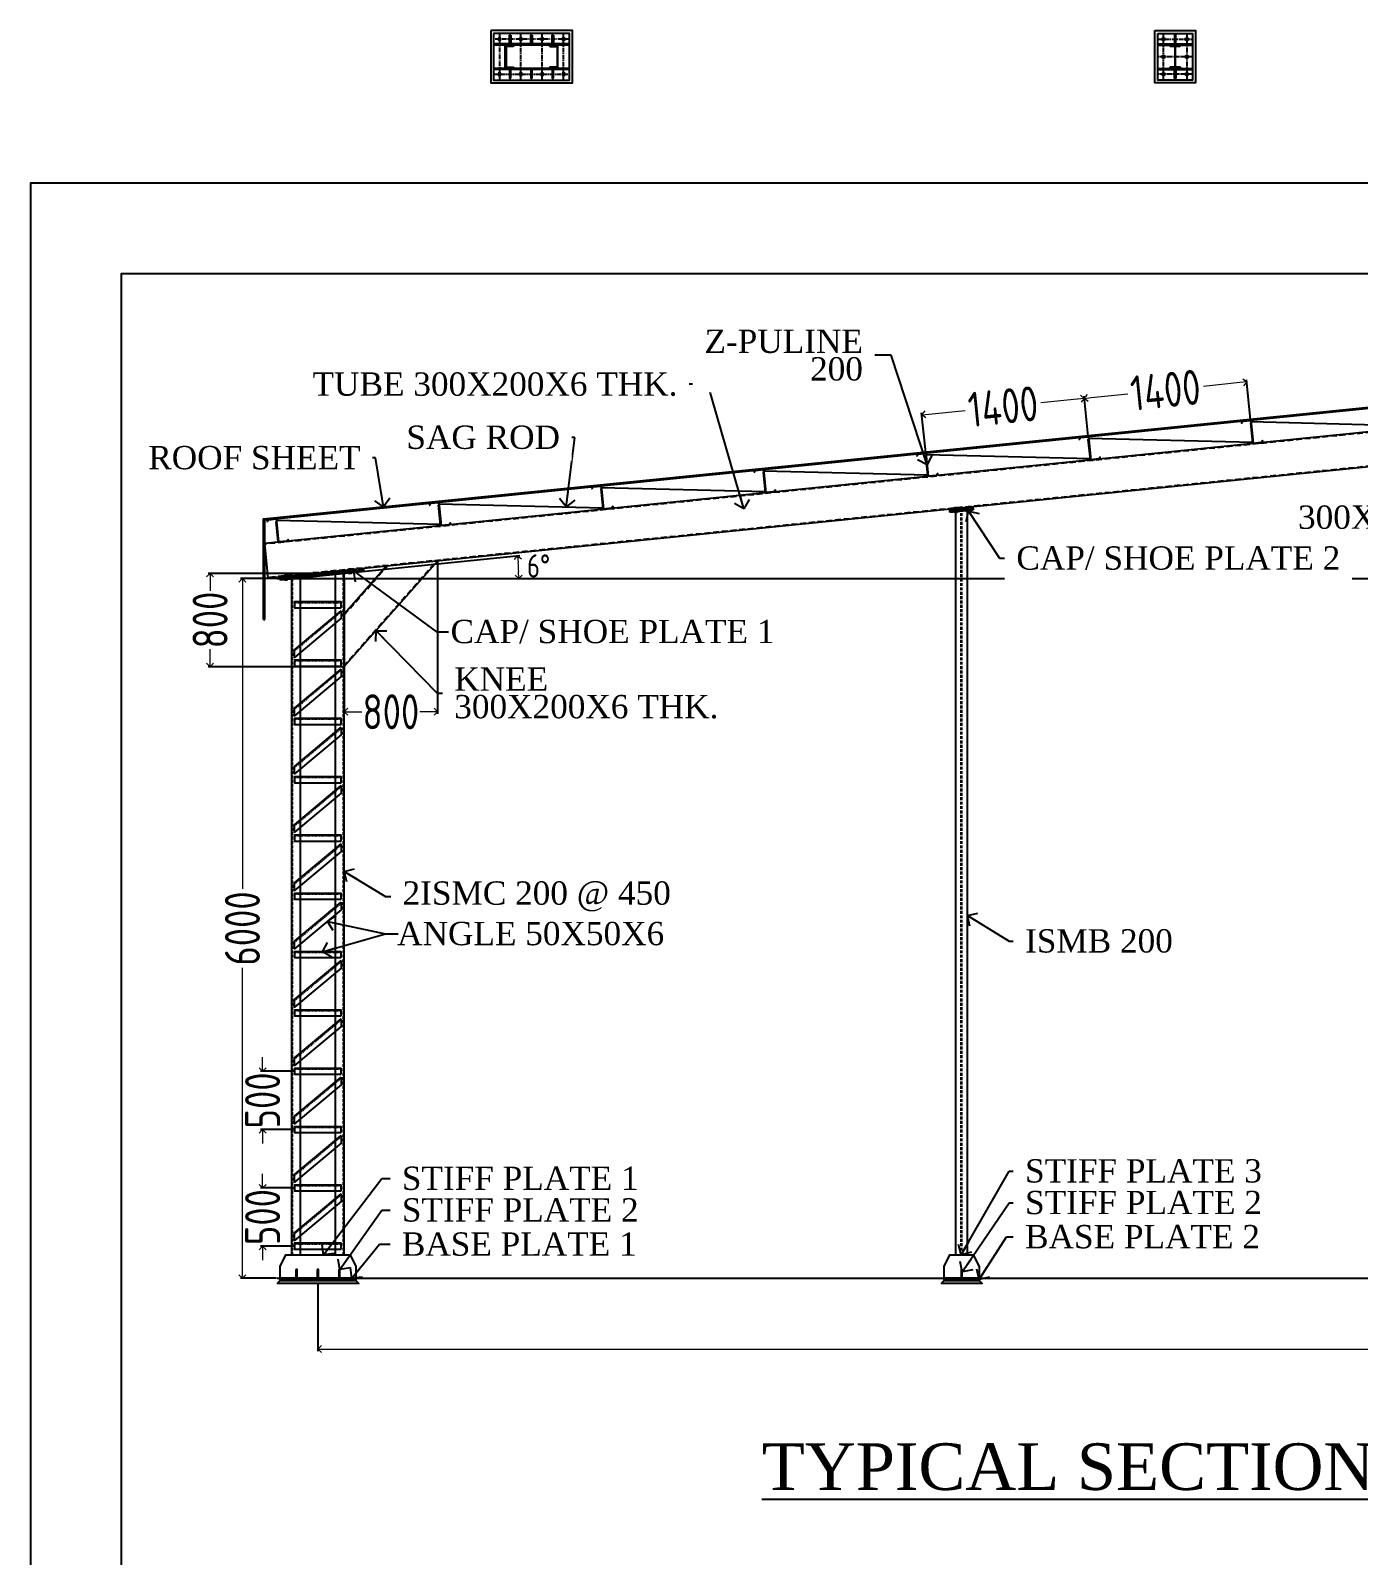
# Model space of a CAD drawing. Header units: millimetres. Extents: x 3470347 to 5996549, y -3470518 to 17149644.
# Drawn here: x 4778375 to 4789764, y 6902341 to 6915419 of the extents above; entities that cross this region are included whole.
import ezdxf

# ---------------------------------------------------------------- set-up
doc = ezdxf.new("R2010")
doc.units = ezdxf.units.MM
doc.header["$MEASUREMENT"] = 0
doc.header["$PDMODE"] = 35
doc.header["$PDSIZE"] = -5
doc.linetypes.add('CENTERX2', pattern=[4, 2.5, -0.5, 0.5, -0.5])
doc.linetypes.add('DASHED', pattern=[0.75, 0.5, -0.25])
doc.layers.get('0').update_dxf_attribs({"linetype": 'CONTINUOUS', "lineweight": 25})
doc.layers.get('DEFPOINTS').update_dxf_attribs({"linetype": 'CONTINUOUS', "lineweight": 25})
for name, color, linetype, lineweight in [('rDIMension', 1, 'CONTINUOUS', 18), ('rRCC 1', 3, 'CONTINUOUS', 25), ('SHEET', 7, 'CONTINUOUS', 15)]:
    doc.layers.add(name, color=color, linetype=linetype, lineweight=lineweight)
doc.styles.add('Arial', font='arial.ttf', dxfattribs={"height": 0.2})
doc.styles.add('DIM', font='geniso.shx', dxfattribs={"width": 0.85})
doc.styles.add('JAINIL', font='times.ttf')
doc.dimstyles.new('Copy of ST-100', dxfattribs={"dimscale": 100, "dimtxt": 1.2, "dimasz": 1.3, "dimexe": 0.18, "dimexo": 0.0625, "dimgap": 0.2, "dimtad": 0, "dimdec": 0, "dimzin": 0, "dimdsep": 46, "dimtxsty": 'DIM', "dimblk": 'OPEN90', "dimcen": 0.09, "dimclrd": 1, "dimclrt": 7, "dimadec": 0, "dimazin": 0, "dimtfac": 1, "dimtdec": 0, "dimtofl": 0, "dimtmove": 0, "dimatfit": 3, "dimldrblk": 'OPEN90', "dimfxl": 1, "dimtolj": 1, "dimtzin": 0, "dimlwd": -1, "dimarcsym": 0})
doc.dimstyles.new('ST-100', dxfattribs={"dimscale": 100, "dimtxt": 7, "dimasz": 5, "dimexe": 0.18, "dimexo": 0.0625, "dimgap": 0.2, "dimtad": 0, "dimdec": 0, "dimzin": 0, "dimdsep": 46, "dimtxsty": 'DIM', "dimblk": 'OPEN90', "dimcen": 0.09, "dimclrd": 256, "dimclrt": 7, "dimadec": 0, "dimazin": 0, "dimtfac": 1, "dimtdec": 0, "dimtofl": 0, "dimtmove": 0, "dimatfit": 3, "dimldrblk": 'OPEN90', "dimfxl": 1, "dimtolj": 1, "dimtzin": 0, "dimlwd": -1, "dimarcsym": 0})

# ---------------------------------------------------------------- blocks, each defined once
blk = doc.blocks.new('C111')
at = {"transparency": 33554559}
h = blk.add_hatch(color=1, dxfattribs=at)
h.dxf.hatch_style = 1
h.paths.add_polyline_path([(4330012, 6823585), (4330012, 6823785), (4330087, 6823785), (4330087, 6823784, -0.414214), (4330077, 6823774), (4330018, 6823774), (4330018, 6823597), (4330077, 6823597, -0.414214), (4330087, 6823587), (4330087, 6823585)])
h = blk.add_hatch(color=1, dxfattribs=at)
h.dxf.hatch_style = 1
h.paths.add_polyline_path([(4330462, 6823585), (4330462, 6823785), (4330387, 6823785), (4330387, 6823784, 0.414214), (4330397, 6823774), (4330456, 6823774), (4330456, 6823597), (4330397, 6823597, 0.414214), (4330387, 6823587), (4330387, 6823585)])
at = {"color": 8, "linetype": 'CENTERX2', "ltscale": 15}
for p, q in [((4329962, 6823485), (4329962, 6823885)), ((4330146, 6823485), (4330146, 6823885)), ((4330329, 6823485), (4330329, 6823885)), ((4330512, 6823885), (4330512, 6823485)), ((4329912, 6823835), (4330562, 6823835)), ((4330562, 6823535), (4329912, 6823535))]:
    blk.add_line(p, q, dxfattribs=at)
at = {"color": 6}
blk.add_lwpolyline([(4330587, 6823910), (4330587, 6823460), (4329887, 6823460), (4329887, 6823910)], close=True, dxfattribs=at)
at = {"color": 5}
blk.add_lwpolyline([(4330562, 6823885), (4330562, 6823485), (4329912, 6823485), (4329912, 6823885)], close=True, dxfattribs=at)
at = {"color": 4}
for points in [[(4329912, 6823795), (4330562, 6823795)], [(4329912, 6823785), (4330562, 6823785)], [(4329912, 6823585), (4330562, 6823585)], [(4329912, 6823575), (4330562, 6823575)]]:
    blk.add_lwpolyline(points, dxfattribs=at)
at = {"color": 1}
for points in [[(4330018, 6823774), (4330018, 6823597), (4330077, 6823597, -0.414214), (4330087, 6823587), (4330087, 6823585), (4330012, 6823585), (4330012, 6823785), (4330087, 6823785), (4330087, 6823784, -0.414214), (4330077, 6823774)], [(4330456, 6823774), (4330456, 6823597), (4330397, 6823597, 0.414214), (4330387, 6823587), (4330387, 6823585), (4330462, 6823585), (4330462, 6823785), (4330387, 6823785), (4330387, 6823784, 0.414214), (4330397, 6823774)]]:
    blk.add_lwpolyline(points, format="xyb", close=True, dxfattribs=at)
at = {"color": 4}
for points in [[(4330049, 6823870), (4330049, 6823795), (4330059, 6823795), (4330059, 6823870)], [(4330233, 6823870), (4330233, 6823795), (4330243, 6823795), (4330243, 6823870)], [(4330416, 6823870), (4330416, 6823795), (4330426, 6823795), (4330426, 6823870)], [(4330049, 6823500), (4330049, 6823575), (4330059, 6823575), (4330059, 6823500)], [(4330233, 6823500), (4330233, 6823575), (4330243, 6823575), (4330243, 6823500)], [(4330416, 6823500), (4330416, 6823575), (4330426, 6823575), (4330426, 6823500)]]:
    blk.add_lwpolyline(points, close=True, dxfattribs=at)
at = {"color": 2}
for centre in [(4329962, 6823835), (4330146, 6823835), (4330329, 6823835), (4330512, 6823835), (4329962, 6823535), (4330146, 6823535), (4330329, 6823535), (4330512, 6823535)]:
    blk.add_circle(centre, 12, dxfattribs=at)
blk = doc.blocks.new('c222')
at = {"transparency": 33554559}
h = blk.add_hatch(color=1, dxfattribs=at)
h.dxf.hatch_style = 1
h.paths.add_polyline_path([(4327330, 6813767), (4327330, 6813667), (4327330, 6813667, 0.414214), (4327340, 6813677), (4327340, 6813714), (4327519, 6813714), (4327519, 6813677, 0.414214), (4327529, 6813667), (4327530, 6813667), (4327530, 6813767), (4327529, 6813767, 0.414214), (4327519, 6813757), (4327519, 6813720), (4327340, 6813720), (4327340, 6813757, 0.414214), (4327330, 6813767)])
at = {"color": 8, "linetype": 'CENTERX2', "ltscale": 15}
for p, q in [((4327230, 6813817), (4327630, 6813817)), ((4327280, 6813567), (4327280, 6813867)), ((4327430, 6813567), (4327430, 6813867)), ((4327580, 6813867), (4327580, 6813567)), ((4327630, 6813617), (4327230, 6813617))]:
    blk.add_line(p, q, dxfattribs=at)
at = {"color": 6}
blk.add_lwpolyline([(4327655, 6813892), (4327655, 6813542), (4327205, 6813542), (4327205, 6813892)], close=True, dxfattribs=at)
at = {"color": 5}
blk.add_lwpolyline([(4327630, 6813867), (4327630, 6813567), (4327230, 6813567), (4327230, 6813867)], close=True, dxfattribs=at)
at = {"color": 4}
for points in [[(4327320, 6813867), (4327320, 6813567)], [(4327330, 6813867), (4327330, 6813567)], [(4327530, 6813867), (4327530, 6813567)], [(4327540, 6813867), (4327540, 6813567)]]:
    blk.add_lwpolyline(points, dxfattribs=at)
for points in [[(4327320, 6813712), (4327245, 6813712), (4327245, 6813722), (4327320, 6813722)], [(4327540, 6813712), (4327615, 6813712), (4327615, 6813722), (4327540, 6813722)]]:
    blk.add_lwpolyline(points, close=True, dxfattribs=at)
at = {"color": 1}
blk.add_lwpolyline([(4327340, 6813714), (4327519, 6813714), (4327519, 6813677, 0.414214), (4327529, 6813667), (4327530, 6813667), (4327530, 6813767), (4327529, 6813767, 0.414214), (4327519, 6813757), (4327519, 6813720), (4327340, 6813720), (4327340, 6813757, 0.414214), (4327330, 6813767), (4327330, 6813767), (4327330, 6813667), (4327330, 6813667, 0.414214), (4327340, 6813677)], format="xyb", close=True, dxfattribs=at)
at = {"color": 2}
for centre in [(4327280, 6813817), (4327430, 6813817), (4327580, 6813817), (4327280, 6813617), (4327430, 6813617), (4327580, 6813617)]:
    blk.add_circle(centre, 12, dxfattribs=at)
blk = doc.blocks.new('*U772')
at = {"color": 2}
blk.add_lwpolyline([(37, 186), (39, 185), (52, 199), (120, 199), (120, 0), (190, 0), (204, 14), (203, 15), (189, 1), (121, 1), (121, 200), (52, 200)], close=True, dxfattribs=at)
at = {"color": 1}
blk.add_lwpolyline([(86, 0), (86, 3), (117, 3), (117, 176), (120, 176), (120, 0)], close=True, dxfattribs=at)
blk = doc.blocks.new('*U773')
at = {"color": 0, "linetype": 'ByBlock', "lineweight": -2, "transparency": 16777216, "rotation": 5.773373708670743}
for p in [(4793358, 6905667), (4791965, 6905526), (4790573, 6905385), (4789180, 6905245), (4787787, 6905104), (4786394, 6904963), (4785001, 6904822), (4783608, 6904681), (4782215, 6904540)]:
    blk.add_blockref('*U772', p, dxfattribs=at)
blk = doc.blocks.new('_Open90')
at = {"color": 0, "linetype": 'ByBlock', "lineweight": -2}
for p, q in [((0, 0), (-1, 0)), ((-0.5, 0.5), (0, 0)), ((0, 0), (-0.5, -0.5))]:
    blk.add_line(p, q, dxfattribs=at)
blk = doc.blocks.new('*D774')
at = {"layer": 'DEFPOINTS', "color": 0}
for p in [(4780193, 6910718), (4780616, 6910718), (4780491, 6904718)]:
    blk.add_point(p, dxfattribs=at)
at = {"layer": 'rDIMension', "color": 0, "lineweight": -2}
for p, q in [((4780610, 6910718), (4780175, 6910718)), ((4780485, 6904718), (4780175, 6904718))]:
    blk.add_line(p, q, dxfattribs=at)
at = {"layer": 'rDIMension', "color": 1}
for p, q in [((4780193, 6910658), (4780193, 6908057)), ((4780193, 6904778), (4780193, 6907379))]:
    blk.add_line(p, q, dxfattribs=at)
at = {"layer": 'rDIMension', "color": 1, "xscale": 60, "yscale": 60, "zscale": 60}
for p, rotation in [((4780193, 6910718), 90), ((4780193, 6904718), 270)]:
    blk.add_blockref('_Open90', p, dxfattribs=dict(at, rotation=rotation))
at = {"layer": 'rDIMension', "color": 7, "insert": (4780193, 6907718), "char_height": 300, "attachment_point": 5, "rotation": 90, "style": 'DIM'}
blk.add_mtext('\\A1;6000', dxfattribs=at)
blk = doc.blocks.new('*D775')
at = {"layer": 'DEFPOINTS', "color": 0}
for p in [(4780366, 6905493), (4780641, 6905493), (4780641, 6904993)]:
    blk.add_point(p, dxfattribs=at)
at = {"layer": 'rDIMension', "color": 1}
for p, q in [((4780366, 6905553), (4780366, 6905613)), ((4780366, 6904933), (4780366, 6904873))]:
    blk.add_line(p, q, dxfattribs=at)
at = {"layer": 'rDIMension', "color": 0, "lineweight": -2}
for p, q in [((4780635, 6905493), (4780348, 6905493)), ((4780635, 6904993), (4780348, 6904993))]:
    blk.add_line(p, q, dxfattribs=at)
at = {"layer": 'rDIMension', "color": 1, "xscale": 60, "yscale": 60, "zscale": 60}
for p, rotation in [((4780366, 6905493), 270), ((4780366, 6904993), 90)]:
    blk.add_blockref('_Open90', p, dxfattribs=dict(at, rotation=rotation))
at = {"layer": 'rDIMension', "color": 7, "insert": (4780366, 6905243), "char_height": 300, "attachment_point": 5, "rotation": 90, "style": 'DIM'}
blk.add_mtext('\\A1;500', dxfattribs=at)
blk = doc.blocks.new('*D776')
at = {"layer": 'DEFPOINTS', "color": 0}
for p in [(4780366, 6906493), (4780641, 6906493), (4780641, 6905993)]:
    blk.add_point(p, dxfattribs=at)
at = {"layer": 'rDIMension', "color": 1}
for p, q in [((4780366, 6906553), (4780366, 6906613)), ((4780366, 6905933), (4780366, 6905873))]:
    blk.add_line(p, q, dxfattribs=at)
at = {"layer": 'rDIMension', "color": 0, "lineweight": -2}
for p, q in [((4780635, 6906493), (4780348, 6906493)), ((4780635, 6905993), (4780348, 6905993))]:
    blk.add_line(p, q, dxfattribs=at)
at = {"layer": 'rDIMension', "color": 1, "xscale": 60, "yscale": 60, "zscale": 60}
for p, rotation in [((4780366, 6906493), 270), ((4780366, 6905993), 90)]:
    blk.add_blockref('_Open90', p, dxfattribs=dict(at, rotation=rotation))
at = {"layer": 'rDIMension', "color": 7, "insert": (4780366, 6906243), "char_height": 300, "attachment_point": 5, "rotation": 90, "style": 'DIM'}
blk.add_mtext('\\A1;500', dxfattribs=at)
blk = doc.blocks.new('*D780')
at = {"layer": 'DEFPOINTS', "color": 0}
for p in [(4780841, 6904673), (4802941, 6904673), (4802941, 6904111)]:
    blk.add_point(p, dxfattribs=at)
at = {"layer": 'rDIMension', "color": 0, "lineweight": -2}
for p, q in [((4780841, 6904667), (4780841, 6904093)), ((4802941, 6904667), (4802941, 6904093))]:
    blk.add_line(p, q, dxfattribs=at)
at = {"layer": 'rDIMension', "color": 1}
for p, q in [((4780901, 6904111), (4791488, 6904111)), ((4802881, 6904111), (4792294, 6904111))]:
    blk.add_line(p, q, dxfattribs=at)
at = {"layer": 'rDIMension', "color": 1, "xscale": 60, "yscale": 60, "zscale": 60, "rotation": 180}
blk.add_blockref('_Open90', (4780841, 6904111), dxfattribs=at)
at = {"layer": 'rDIMension', "color": 1, "xscale": 60, "yscale": 60, "zscale": 60}
blk.add_blockref('_Open90', (4802941, 6904111), dxfattribs=at)
at = {"layer": 'rDIMension', "color": 7, "insert": (4791891, 6904111), "char_height": 300, "attachment_point": 5, "style": 'DIM'}
blk.add_mtext('\\A1;22100', dxfattribs=at)
blk = doc.blocks.new('*D827')
at = {"layer": 'DEFPOINTS', "color": 0}
for p in [(4780616, 6910718), (4780735, 6910730), (4780738, 6910718), (4782561, 6910783)]:
    blk.add_point(p, dxfattribs=at)
at = {"layer": 'rDIMension', "color": 0, "lineweight": -2}
for p, q in [((4780741, 6910730), (4782571, 6910915)), ((4780744, 6910718), (4782580, 6910718))]:
    blk.add_line(p, q, dxfattribs=at)
at = {"layer": 'rDIMension', "color": 1}
blk.add_arc((4780616, 6910718), 1947, 1.766, 4.0073, dxfattribs=at)
at = {"layer": 'rDIMension', "color": 1, "xscale": 60, "yscale": 60, "zscale": 60}
for p, rotation in [((4782553, 6910914), 94.89034913048629), ((4782562, 6910718), 270.8830245781885)]:
    blk.add_blockref('_Open90', p, dxfattribs=dict(at, rotation=rotation))
at = {"layer": 'rDIMension', "color": 7, "insert": (4782733, 6910827), "char_height": 200, "attachment_point": 5, "style": 'DIM'}
blk.add_mtext('\\A1;6%%d', dxfattribs=at)
blk = doc.blocks.new('*D975')
at = {"layer": 'DEFPOINTS', "color": 0}
for p in [(4787413, 6912264), (4787446, 6911935), (4786053, 6911794)]:
    blk.add_point(p, dxfattribs=at)
at = {"layer": 'rDIMension', "color": 0, "lineweight": -2}
for p, q in [((4787445, 6911941), (4787411, 6912282)), ((4786053, 6911800), (4786018, 6912141))]:
    blk.add_line(p, q, dxfattribs=at)
at = {"layer": 'rDIMension', "color": 1}
for p, q in [((4786080, 6912129), (4786392, 6912161)), ((4787353, 6912258), (4787041, 6912226))]:
    blk.add_line(p, q, dxfattribs=at)
at = {"layer": 'rDIMension', "color": 1, "xscale": 60, "yscale": 60, "zscale": 60}
for p, rotation in [((4787413, 6912264), 5.773373708451609), ((4786020, 6912123), 185.7733737084516)]:
    blk.add_blockref('_Open90', p, dxfattribs=dict(at, rotation=rotation))
at = {"layer": 'rDIMension', "color": 7, "insert": (4786716, 6912194), "char_height": 300, "attachment_point": 5, "rotation": 5.7734, "style": 'DIM'}
blk.add_mtext('\\A1;1400', dxfattribs=at)
blk = doc.blocks.new('*D976')
at = {"layer": 'DEFPOINTS', "color": 0}
for p in [(4788806, 6912405), (4788839, 6912076), (4787446, 6911935)]:
    blk.add_point(p, dxfattribs=at)
at = {"layer": 'rDIMension', "color": 0, "lineweight": -2}
for p, q in [((4788838, 6912082), (4788804, 6912423)), ((4787445, 6911941), (4787411, 6912282))]:
    blk.add_line(p, q, dxfattribs=at)
at = {"layer": 'rDIMension', "color": 1}
for p, q in [((4787472, 6912270), (4787785, 6912302)), ((4788746, 6912399), (4788434, 6912367))]:
    blk.add_line(p, q, dxfattribs=at)
at = {"layer": 'rDIMension', "color": 1, "xscale": 60, "yscale": 60, "zscale": 60}
for p, rotation in [((4788806, 6912405), 5.773373708451609), ((4787413, 6912264), 185.7733737084516)]:
    blk.add_blockref('_Open90', p, dxfattribs=dict(at, rotation=rotation))
at = {"layer": 'rDIMension', "color": 7, "insert": (4788109, 6912335), "char_height": 300, "attachment_point": 5, "rotation": 5.7734, "style": 'DIM'}
blk.add_mtext('\\A1;1400', dxfattribs=at)
blk = doc.blocks.new('*D979')
at = {"layer": 'DEFPOINTS', "color": 0}
for p in [(4781866, 6910868), (4781066, 6910718), (4781866, 6909576)]:
    blk.add_point(p, dxfattribs=at)
at = {"layer": 'rDIMension', "color": 0, "lineweight": -2}
for p, q in [((4781866, 6910862), (4781866, 6909558)), ((4781066, 6910712), (4781066, 6909558))]:
    blk.add_line(p, q, dxfattribs=at)
at = {"layer": 'rDIMension', "color": 1}
for p, q in [((4781126, 6909576), (4781216, 6909576)), ((4781806, 6909576), (4781715, 6909576))]:
    blk.add_line(p, q, dxfattribs=at)
at = {"layer": 'rDIMension', "color": 1, "xscale": 60, "yscale": 60, "zscale": 60, "rotation": 180}
blk.add_blockref('_Open90', (4781066, 6909576), dxfattribs=at)
at = {"layer": 'rDIMension', "color": 1, "xscale": 60, "yscale": 60, "zscale": 60}
blk.add_blockref('_Open90', (4781866, 6909576), dxfattribs=at)
at = {"layer": 'rDIMension', "color": 7, "insert": (4781466, 6909576), "char_height": 300, "attachment_point": 5, "style": 'DIM'}
blk.add_mtext('\\A1;800', dxfattribs=at)
blk = doc.blocks.new('*D980')
at = {"layer": 'DEFPOINTS', "color": 0}
for p in [(4781066, 6910763), (4779916, 6909963), (4781066, 6909963)]:
    blk.add_point(p, dxfattribs=at)
at = {"layer": 'rDIMension', "color": 0, "lineweight": -2}
for p, q in [((4781060, 6910763), (4779898, 6910763)), ((4781060, 6909963), (4779898, 6909963))]:
    blk.add_line(p, q, dxfattribs=at)
at = {"layer": 'rDIMension', "color": 1}
for p, q in [((4779916, 6910703), (4779916, 6910613)), ((4779916, 6910023), (4779916, 6910114))]:
    blk.add_line(p, q, dxfattribs=at)
at = {"layer": 'rDIMension', "color": 1, "xscale": 60, "yscale": 60, "zscale": 60}
for p, rotation in [((4779916, 6910763), 90), ((4779916, 6909963), 270)]:
    blk.add_blockref('_Open90', p, dxfattribs=dict(at, rotation=rotation))
at = {"layer": 'rDIMension', "color": 7, "insert": (4779916, 6910363), "char_height": 300, "attachment_point": 5, "rotation": 90, "style": 'DIM'}
blk.add_mtext('\\A1;800', dxfattribs=at)

msp = doc.modelspace()

# ---------------------------------------------------------------- linework, layer by layer
at = {"color": 1}
for p, q in [((4786310.75, 6904917.75), (4786310.75, 6911293.55)), ((4786410.75, 6904917.75), (4786410.75, 6911303.66)), ((4780615.84, 6904917.75), (4780615.84, 6910717.75)), ((4780690.84, 6904917.75), (4780690.84, 6910725.34)), ((4780990.84, 6904917.75), (4780990.84, 6910755.67)), ((4781065.84, 6904917.75), (4781065.84, 6910763.25))]:
    msp.add_line(p, q, dxfattribs=at)
at = {"color": 1, "linetype": 'DASHED', "ltscale": 50}
for p, q in [((4786357.9, 6904917.75), (4786357.9, 6911298.32)), ((4786363.6, 6904917.75), (4786363.6, 6911298.89)), ((4780621.94, 6904917.75), (4780621.94, 6910718.37)), ((4781059.74, 6904917.75), (4781059.74, 6910762.64))]:
    msp.add_line(p, q, dxfattribs=at)
at = {"color": 140}
for points in [[(4780373.76, 6910368.31), (4780373.76, 6911230), (4791891.05, 6912394.48)], [(4780383.76, 6910368.31), (4780383.76, 6911220.96), (4791891.05, 6912384.43)], [(4780373.76, 6910368.31), (4780383.76, 6910368.31)]]:
    msp.add_lwpolyline(points, dxfattribs=at)
at = {"color": 3}
for points in [[(4791891.05, 6912183.41), (4780383.76, 6911019.94)], [(4791891.05, 6911881.88), (4780413.93, 6910721.46)], [(4780413.93, 6910721.46), (4780383.76, 6911019.94)], [(4781065.84, 6909963.17), (4781865.84, 6910868.26)], [(4781065.84, 6910416.16), (4781426.16, 6910823.8)], [(4781040.84, 6910442.75), (4781040.84, 6910377.55), (4780640.84, 6910042.75), (4780640.84, 6910107.96), (4781040.86, 6910442.77)], [(4781040.84, 6909942.75), (4781040.84, 6909877.55), (4780640.84, 6909542.75), (4780640.84, 6909607.96), (4781040.86, 6909942.77)], [(4781040.84, 6909442.75), (4781040.84, 6909377.55), (4780640.84, 6909042.75), (4780640.84, 6909107.96), (4781040.86, 6909442.77)], [(4781040.84, 6908942.75), (4781040.84, 6908877.55), (4780640.84, 6908542.75), (4780640.84, 6908607.96), (4781040.86, 6908942.77)], [(4781040.84, 6908442.75), (4781040.84, 6908377.55), (4780640.84, 6908042.75), (4780640.84, 6908107.96), (4781040.86, 6908442.77)], [(4781040.84, 6907942.75), (4781040.84, 6907877.55), (4780640.84, 6907542.75), (4780640.84, 6907607.96), (4781040.86, 6907942.77)], [(4781040.84, 6907442.75), (4781040.84, 6907377.55), (4780640.84, 6907042.75), (4780640.84, 6907107.96), (4781040.86, 6907442.77)], [(4781040.84, 6906942.75), (4781040.84, 6906877.55), (4780640.84, 6906542.75), (4780640.84, 6906607.96), (4781040.86, 6906942.77)], [(4781040.84, 6906442.75), (4781040.84, 6906377.55), (4780640.84, 6906042.75), (4780640.84, 6906107.96), (4781040.86, 6906442.77)], [(4781040.84, 6905942.75), (4781040.84, 6905877.55), (4780640.84, 6905542.75), (4780640.84, 6905607.96), (4781040.86, 6905942.77)], [(4781040.84, 6905442.75), (4781040.84, 6905377.55), (4780640.84, 6905042.75), (4780640.84, 6905107.96), (4781040.86, 6905442.77)]]:
    msp.add_lwpolyline(points, dxfattribs=at)
at = {"color": 3, "linetype": 'DASHED', "ltscale": 100}
for points in [[(4791891.05, 6912177.38), (4780384.36, 6911013.97)], [(4791891.05, 6911887.91), (4780413.33, 6910727.43)], [(4781065.84, 6910407.1), (4781434.95, 6910824.69)]]:
    msp.add_lwpolyline(points, dxfattribs=at)
at = {"color": 1}
for points in [[(4788841.63, 6912064.06), (4790250.74, 6912029.6)], [(4787448.73, 6911923.23), (4788857.84, 6911888.77)], [(4786055.83, 6911782.4), (4787464.94, 6911747.93)], [(4784662.93, 6911641.57), (4786072.05, 6911607.1)], [(4783270.03, 6911500.74), (4784679.15, 6911466.27)], [(4781877.13, 6911359.91), (4783286.25, 6911325.44)], [(4780484.23, 6911219.07), (4781893.35, 6911184.61)]]:
    msp.add_lwpolyline(points, dxfattribs=at)
at = {"color": 5}
for points in [[(4786258.34, 6911312.35), (4786458.34, 6911332.57)], [(4786260.75, 6911288.47), (4786258.34, 6911312.35)], [(4786259.55, 6911300.41), (4786459.55, 6911320.63)], [(4786260.75, 6911288.47), (4786460.75, 6911308.69)], [(4786316.04, 6911318.18), (4786315.24, 6911326.14), (4786299.32, 6911324.53), (4786300.13, 6911316.57)], [(4786318.46, 6911294.31), (4786319.26, 6911286.35), (4786303.34, 6911284.74), (4786302.54, 6911292.7)], [(4786311.3, 6911285.54), (4786307.28, 6911325.34)], [(4786310.5, 6911293.5), (4786308.08, 6911317.38)], [(4786400.63, 6911326.74), (4786399.83, 6911334.7), (4786415.75, 6911336.31), (4786416.55, 6911328.35)], [(4786403.05, 6911302.86), (4786403.85, 6911294.9), (4786419.77, 6911296.51), (4786418.97, 6911304.47)], [(4786411.81, 6911295.7), (4786407.79, 6911335.5)], [(4786411.01, 6911303.66), (4786408.59, 6911327.54)], [(4786457, 6911332.44), (4786460.75, 6911308.69)], [(4781164.13, 6910785.25), (4780514.63, 6910719.58)], [(4780571.13, 6910737.36), (4780570.33, 6910745.32), (4780554.41, 6910743.71), (4780555.21, 6910735.75)], [(4780573.55, 6910713.48), (4780574.35, 6910705.52), (4780558.43, 6910703.91), (4780557.63, 6910711.87)], [(4780566.39, 6910704.71), (4780562.37, 6910744.51)], [(4780565.59, 6910712.67), (4780563.17, 6910736.55)], [(4781121.13, 6910792.96), (4781120.33, 6910800.92), (4781104.41, 6910799.31), (4781105.21, 6910791.36)], [(4781123.55, 6910769.09), (4781124.35, 6910761.13), (4781108.43, 6910759.52), (4781107.63, 6910767.48)], [(4781116.39, 6910760.32), (4781112.37, 6910800.12)], [(4786210.75, 6904697.75), (4786210.75, 6904717.75), (4786510.75, 6904717.75), (4786510.75, 6904697.75), (4786210.75, 6904697.75)]]:
    msp.add_lwpolyline(points, dxfattribs=at)
at = {"color": 8}
for points in [[(4780490.84, 6910717.75), (4803291.25, 6910717.75)], [(4780490.84, 6904717.75), (4803291.25, 6904717.75)]]:
    msp.add_lwpolyline(points, dxfattribs=at)
at = {"color": 5}
for points in [[(4781165.33, 6910773.31), (4781162.92, 6910797.19), (4780513.43, 6910731.52), (4780515.84, 6910707.64)], [(4780515.84, 6904697.75), (4780515.84, 6904717.75), (4781165.84, 6904717.75), (4781165.84, 6904697.75)]]:
    msp.add_lwpolyline(points, close=True, dxfattribs=at)
at = {"color": 3}
for points in [[(4781040.84, 6910467.75), (4781040.84, 6910517.75), (4780640.84, 6910517.75), (4780640.84, 6910467.75)], [(4781040.84, 6909967.75), (4781040.84, 6910017.75), (4780640.84, 6910017.75), (4780640.84, 6909967.75)], [(4781040.84, 6909467.75), (4781040.84, 6909517.75), (4780640.84, 6909517.75), (4780640.84, 6909467.75)], [(4781040.84, 6908967.75), (4781040.84, 6909017.75), (4780640.84, 6909017.75), (4780640.84, 6908967.75)], [(4781040.84, 6908467.75), (4781040.84, 6908517.75), (4780640.84, 6908517.75), (4780640.84, 6908467.75)], [(4781040.84, 6907967.75), (4781040.84, 6908017.75), (4780640.84, 6908017.75), (4780640.84, 6907967.75)], [(4781040.84, 6907467.75), (4781040.84, 6907517.75), (4780640.84, 6907517.75), (4780640.84, 6907467.75)], [(4781040.84, 6906967.75), (4781040.84, 6907017.75), (4780640.84, 6907017.75), (4780640.84, 6906967.75)], [(4781040.84, 6906467.75), (4781040.84, 6906517.75), (4780640.84, 6906517.75), (4780640.84, 6906467.75)], [(4781040.84, 6905967.75), (4781040.84, 6906017.75), (4780640.84, 6906017.75), (4780640.84, 6905967.75)], [(4781040.84, 6905467.75), (4781040.84, 6905517.75), (4780640.84, 6905517.75), (4780640.84, 6905467.75)], [(4781040.84, 6904967.75), (4781040.84, 6905017.75), (4780640.84, 6905017.75), (4780640.84, 6904967.75)]]:
    msp.add_lwpolyline(points, close=True, dxfattribs=at)
at = {"color": 3, "linetype": 'DASHED', "ltscale": 20}
for points in [[(4781040.84, 6910467.75), (4781040.84, 6910511.75), (4780640.84, 6910511.75), (4780640.84, 6910467.75)], [(4781040.84, 6909967.75), (4781040.84, 6910011.75), (4780640.84, 6910011.75), (4780640.84, 6909967.75)], [(4781040.84, 6909467.75), (4781040.84, 6909511.75), (4780640.84, 6909511.75), (4780640.84, 6909467.75)], [(4781040.84, 6908967.75), (4781040.84, 6909011.75), (4780640.84, 6909011.75), (4780640.84, 6908967.75)], [(4781040.84, 6908467.75), (4781040.84, 6908511.75), (4780640.84, 6908511.75), (4780640.84, 6908467.75)], [(4781040.84, 6907967.75), (4781040.84, 6908011.75), (4780640.84, 6908011.75), (4780640.84, 6907967.75)], [(4781040.84, 6907467.75), (4781040.84, 6907511.75), (4780640.84, 6907511.75), (4780640.84, 6907467.75)], [(4781040.84, 6906967.75), (4781040.84, 6907011.75), (4780640.84, 6907011.75), (4780640.84, 6906967.75)], [(4781040.84, 6906467.75), (4781040.84, 6906511.75), (4780640.84, 6906511.75), (4780640.84, 6906467.75)], [(4781040.84, 6905967.75), (4781040.84, 6906011.75), (4780640.84, 6906011.75), (4780640.84, 6905967.75)], [(4781040.84, 6905467.75), (4781040.84, 6905511.75), (4780640.84, 6905511.75), (4780640.84, 6905467.75)], [(4781040.84, 6904967.75), (4781040.84, 6905011.75), (4780640.84, 6905011.75), (4780640.84, 6904967.75)]]:
    msp.add_lwpolyline(points, close=True, dxfattribs=at)
for points in [[(4780640.84, 6910100.13), (4781040.84, 6910434.93)], [(4780640.84, 6909600.13), (4781040.84, 6909934.93)], [(4780640.84, 6909100.13), (4781040.84, 6909434.93)], [(4780640.84, 6908600.13), (4781040.84, 6908934.93)], [(4780640.84, 6908100.13), (4781040.84, 6908434.93)], [(4780640.84, 6907600.13), (4781040.84, 6907934.93)], [(4780640.84, 6907100.13), (4781040.84, 6907434.93)], [(4780640.84, 6906600.13), (4781040.84, 6906934.93)], [(4780640.84, 6906100.13), (4781040.84, 6906434.93)], [(4780640.84, 6905600.13), (4781040.84, 6905934.93)], [(4780640.84, 6905100.13), (4781040.84, 6905434.93)]]:
    msp.add_lwpolyline(points, dxfattribs=at)
at = {"color": 4}
for points in [[(4780515.84, 6904817.75), (4780565.84, 6904917.75), (4781115.84, 6904917.75), (4781165.84, 6904817.75), (4781165.84, 6904717.75), (4780515.84, 6904717.75)], [(4786210.75, 6904817.75), (4786260.75, 6904917.75), (4786460.75, 6904917.75), (4786510.75, 6904817.75), (4786510.75, 6904717.75), (4786210.75, 6904717.75)], [(4780651.92, 6904792.75), (4780651.92, 6904717.75), (4780661.92, 6904717.75), (4780661.92, 6904792.75)], [(4780835.25, 6904792.75), (4780835.25, 6904717.75), (4780845.25, 6904717.75), (4780845.25, 6904792.75)], [(4781018.59, 6904792.75), (4781018.59, 6904717.75), (4781028.59, 6904717.75), (4781028.59, 6904792.75)], [(4786355.75, 6904792.75), (4786355.75, 6904717.75), (4786365.75, 6904717.75), (4786365.75, 6904792.75)]]:
    msp.add_lwpolyline(points, close=True, dxfattribs=at)
at = {"color": 6}
for points in [[(4780490.84, 6904672.75), (4780515.84, 6904697.75), (4781165.84, 6904697.75), (4781190.84, 6904672.75)], [(4786185.75, 6904672.75), (4786210.75, 6904697.75), (4786510.75, 6904697.75), (4786535.75, 6904672.75)]]:
    msp.add_lwpolyline(points, close=True, dxfattribs=at)

# ---------------------------------------------------------------- block references
at = {"xscale": -1}
msp.add_blockref('C111', (9112909.49, 91508.33), dxfattribs=at)
at = {"rotation": 90}
msp.add_blockref('c222', (11601909.19, 2587763.89), dxfattribs=at)
at = {"color": 2}
msp.add_blockref('*U773', (-1831.41, 6479.5), dxfattribs=at)

# ---------------------------------------------------------------- texts
at = {"color": 7, "lineweight": 25, "insert": (4791837.82, 6903056.03), "char_height": 400, "width": 40509.6038, "attachment_point": 5, "style": 'Arial'}
msp.add_mtext('{\\ftimes new roman|b0|i0|c0|p0;\\LTYPICAL SECTION DETAIL AT GRIDE LINE A,C,D,H}', dxfattribs=at)

# ---------------------------------------------------------------- dimensions: what is measured, and where the dimension line sits
at = {"layer": 'rDIMension'}
for p1, p2, picture, middle in [((4787446.03, 6911935), (4788838.93, 6912075.84), '*D976', (4788109.2, 6912334.52)), ((4786053.13, 6911794.17), (4787446.03, 6911935), '*D975', (4786716.31, 6912193.69))]:
    dim = msp.add_aligned_dim(p1=p1, p2=p2, distance=330.78, dimstyle='Copy of ST-100', override={"dimtxt": 3, "dimasz": 0.6, "dimblk": 'Open90', "dimtmove": 1}, dxfattribs=at)
    dim.commit()
    dim.dimension.update_dxf_attribs({"geometry": picture, "text_midpoint": middle})
dim = msp.add_angular_dim_3p(base=(4782561.4, 6910783.13), center=(4780615.84, 6910717.75), p1=(4780737.75, 6910717.75), p2=(4780734.78, 6910729.78), dimstyle='Copy of ST-100', override={"dimtxt": 2, "dimasz": 0.6, "dimblk": 'Open90', "dimtmove": 1}, dxfattribs=at)
dim.commit()
dim.dimension.update_dxf_attribs({"geometry": '*D827', "text_midpoint": (4782733.48, 6910827.37), "dimtype": 165})
for base, p1, p2, picture, middle in [((4779916.23, 6909963.17), (4781065.84, 6910763.25), (4781065.84, 6909963.17), '*D980', (4779916.23, 6910363.21)), ((4780193.12, 6910717.75), (4780490.84, 6904717.75), (4780615.84, 6910717.75), '*D774', (4780193.12, 6907717.75)), ((4780365.58, 6906492.75), (4780640.84, 6905992.75), (4780640.84, 6906492.75), '*D776', (4780365.58, 6906242.75)), ((4780365.58, 6905492.75), (4780640.84, 6904992.75), (4780640.84, 6905492.75), '*D775', (4780365.58, 6905242.75))]:
    dim = msp.add_linear_dim(base=base, p1=p1, p2=p2, angle=90, dimstyle='Copy of ST-100', override={"dimtxt": 3, "dimasz": 0.6, "dimblk": 'Open90', "dimtmove": 1}, dxfattribs=at)
    dim.commit()
    dim.dimension.update_dxf_attribs({"geometry": picture, "text_midpoint": middle})
dim = msp.add_linear_dim(base=(4802941.25, 6904111.01), p1=(4780840.84, 6904672.75), p2=(4802941.25, 6904672.75), dimstyle='Copy of ST-100', override={"dimtxt": 3, "dimasz": 0.6, "dimblk": 'Open90', "dimtmove": 1}, dxfattribs=at)
dim.commit()
dim.dimension.update_dxf_attribs({"geometry": '*D780', "text_midpoint": (4791891.05, 6904111.01)})

# ---------------------------------------------------------------- leaders
at = {"layer": 'rRCC 1'}
for points in [[(4786064.76, 6911694.08), (4785755.35, 6912633.7), (4785534.35, 6912633.7)], [(4784494.12, 6911316.8, 0), (4784184.71, 6912384.3, 0), (4783944.03, 6912384.3, 0)], [(4782969.65, 6911333.18), (4783044.32, 6911929.1), (4782936.48, 6911929.1)], [(4781403.68, 6911332.62), (4781333.94, 6911754.41), (4781226.1, 6911754.41)], [(4786419.77, 6911296.51), (4786684.54, 6910893.52), (4786792.38, 6910893.52)], [(4781065.84, 6908206.89), (4781420.48, 6907992.7), (4781528.32, 6907992.7)], [(4786410.75, 6907828.29), (4786768.42, 6907610.06), (4786866.99, 6907610.06)], [(4786357.9, 6904917.75), (4786768.42, 6905637.85), (4786866.99, 6905637.85)], [(4780887.54, 6904917.75), (4781389.85, 6905574.43), (4781522.08, 6905574.43)], [(4786365.75, 6904772.66), (4786768.42, 6905366.43), (4786866.99, 6905366.43)], [(4781028.59, 6904792.75), (4781389.85, 6905303), (4781522.08, 6905303)], [(4781130.37, 6904717.75), (4781367.2, 6905010.21), (4781522.08, 6905010.21)], [(4786510.75, 6904707.75), (4786745.77, 6905073.64), (4786866.99, 6905073.64)]]:
    msp.add_leader(points, dimstyle='ST-100', override={"dimasz": 1.3}, dxfattribs=at)

# ---------------------------------------------------------------- next in the draw order: texts
at = {"layer": 'rRCC 1', "color": 7, "char_height": 200, "style": 'JAINIL', "bg_fill": 2}
for s, insert, attachment_point in [('\\A1;TUBE 300X200X6 THK.', (4783924.03, 6912384.3, 0), 6), ('\\A1;CAP/ SHOE PLATE 1', (4781977.82, 6910263.08), 4)]:
    msp.add_mtext(s, dxfattribs=dict(at, insert=insert, attachment_point=attachment_point))
at = {"layer": 'rRCC 1', "color": 7, "char_height": 200, "line_spacing_factor": 0.709091, "style": 'JAINIL', "bg_fill": 2}
for s, insert, attachment_point in [('\\A1;ROOF SHEET', (4781206.1, 6911754.41), 6), ('\\A1;CAP/ SHOE PLATE 2', (4786830.29, 6910893.52), 4), ('\\A1;2ISMC 200 @ 450', (4781566.22, 6907992.7), 4), ('\\A1;ISMB 200', (4786904.9, 6907610.06), 4), ('\\A1;STIFF PLATE 1', (4781559.99, 6905574.43), 4), ('\\A1;STIFF PLATE 3', (4786904.9, 6905637.85), 4)]:
    msp.add_mtext(s, dxfattribs=dict(at, insert=insert, attachment_point=attachment_point))

# ---------------------------------------------------------------- next in the draw order: texts
for s, insert, attachment_point in [('\\A1;Z-PULINE\\P200 ', (4785514.35, 6912633.7), 6), ('\\A1;300X200X6 THK.', (4791511.35, 6911243.04), 6), ('\\A1;STIFF PLATE 2', (4781559.99, 6905303), 4), ('\\A1;STIFF PLATE 2', (4786904.9, 6905366.43), 4)]:
    msp.add_mtext(s, dxfattribs=dict(at, insert=insert, attachment_point=attachment_point))

# ---------------------------------------------------------------- next in the draw order: leaders
at = {"layer": 'rRCC 1'}
for points in [[(4781149.02, 6910781.36), (4781857.59, 6910263.08), (4781960.43, 6910263.08)], [(4781339.11, 6910269.71), (4781863.97, 6909736.44), (4781971.81, 6909736.44)], [(4780922.16, 6907778.22), (4781420.48, 6907673.02), (4781528.32, 6907673.02)]]:
    msp.add_leader(points, dimstyle='ST-100', override={"dimasz": 1.3}, dxfattribs=at)

# ---------------------------------------------------------------- next in the draw order: texts
at = {"layer": 'rRCC 1', "color": 7, "char_height": 200, "attachment_point": 4, "line_spacing_factor": 0.709091, "style": 'JAINIL', "bg_fill": 2}
for s, insert in [('\\A1;KNEE\\P300X200X6 THK.', (4782009.71, 6909736.44)), ('\\A1;ANGLE 50X50X6', (4781519.59, 6907673.02)), ('\\A1;BASE PLATE 2', (4786904.9, 6905073.64)), ('\\A1;BASE PLATE 1', (4781559.99, 6905010.21))]:
    msp.add_mtext(s, dxfattribs=dict(at, insert=insert))

# ---------------------------------------------------------------- next in the draw order: linework, layer by layer
at = {"color": 192, "lineweight": 25, "elevation": 0}
msp.add_lwpolyline([(4778375.4, 6885257.45), (4819179.03, 6885257.45), (4819179.03, 6914108.53), (4778375.4, 6914108.53)], close=True, dxfattribs=at)
at = {"color": 3, "linetype": 'DASHED', "ltscale": 100}
msp.add_lwpolyline([(4781061.35, 6909967.15), (4781861.35, 6910872.23)], dxfattribs=at)
at = {"layer": 'SHEET', "color": 220, "lineweight": 25, "elevation": 0}
msp.add_lwpolyline([(4779152.61, 6886033.2), (4818401.82, 6886033.2), (4818401.82, 6913332.78), (4779152.61, 6913332.78)], close=True, dxfattribs=at)

# ---------------------------------------------------------------- next in the draw order: dimensions: what is measured, and where the dimension line sits
at = {"layer": 'rDIMension'}
dim = msp.add_linear_dim(base=(4781865.84, 6909576.33), p1=(4781065.84, 6910717.75), p2=(4781865.84, 6910868.26), dimstyle='Copy of ST-100', override={"dimtxt": 3, "dimasz": 0.6, "dimblk": 'Open90', "dimtmove": 1}, dxfattribs=at)
dim.commit()
dim.dimension.update_dxf_attribs({"geometry": '*D979', "text_midpoint": (4781465.84, 6909576.33)})

# ---------------------------------------------------------------- next in the draw order: leaders
at = {"layer": 'rRCC 1'}
msp.add_leader([(4780878.71, 6907517.75), (4781420.48, 6907673.02), (4781528.32, 6907673.02)], dimstyle='ST-100', override={"dimasz": 1.3}, dxfattribs=at)

# ---------------------------------------------------------------- next in the draw order: texts
at = {"layer": 'rRCC 1', "color": 7, "insert": (4782916.48, 6911929.1), "char_height": 200, "attachment_point": 6, "line_spacing_factor": 0.709091, "style": 'JAINIL', "bg_fill": 2}
msp.add_mtext('\\A1;SAG ROD', dxfattribs=at)

doc.saveas('drawing.dxf')
